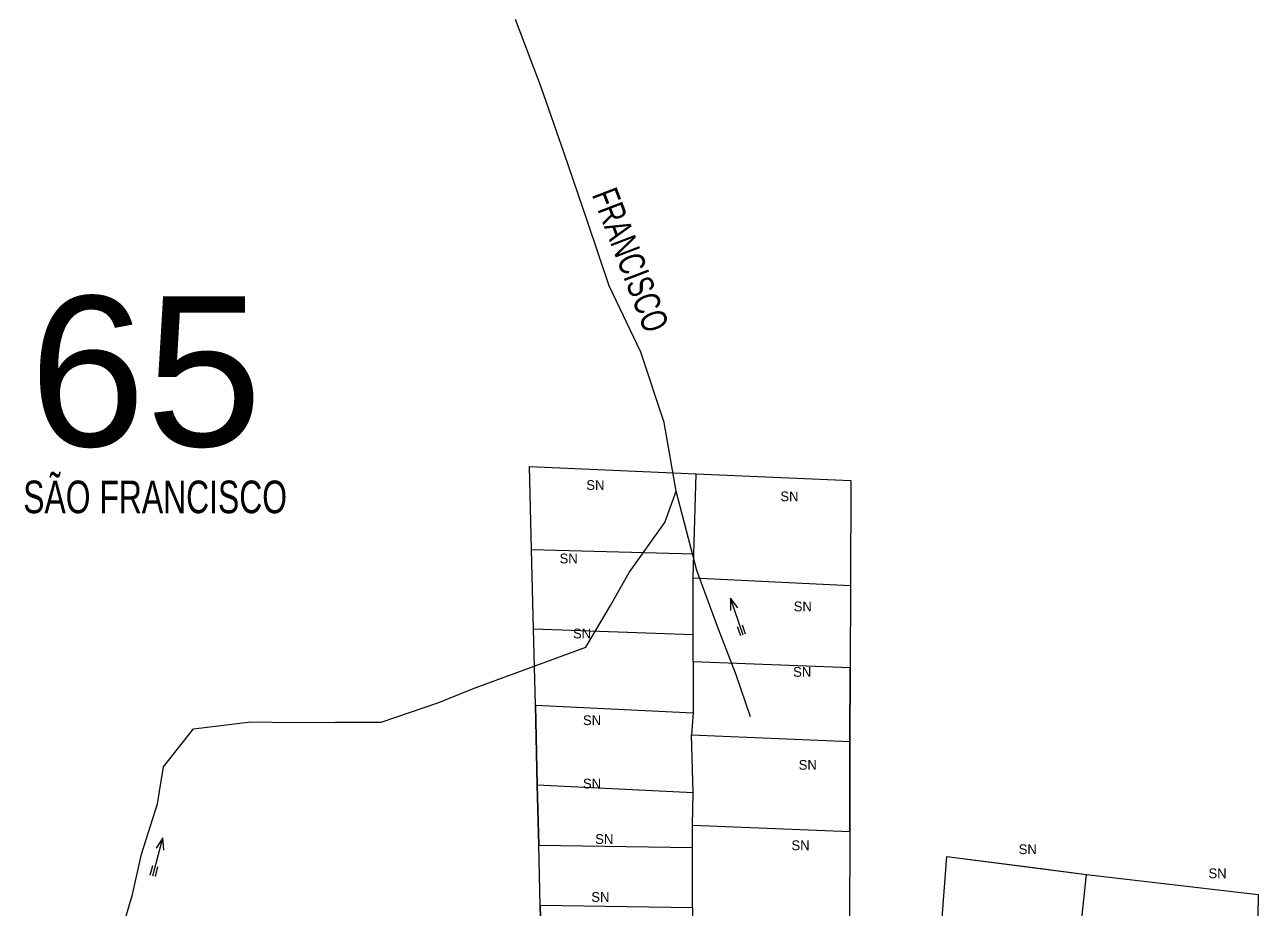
# Model space of a CAD drawing. Extents: x 207981 to 210201, y 4876477 to 4878908.
# Drawn here: x 209119.4 to 209308.6, y 4877946.3 to 4878082 of the extents above; entities that cross this region are included whole.
import ezdxf
from ezdxf.enums import TextEntityAlignment as Align

# ---------------------------------------------------------------- set-up
doc = ezdxf.new("R2010")
doc.units = 0
doc.header["$LTSCALE"] = 1.5
doc.header["$MEASUREMENT"] = 0
for name, color, linetype in [('CD_MALHA_LOTES', 7, 'CONTINUOUS'), ('HD-CURSO-PERENE', 170, 'CONTINUOUS'), ('HD-TXT-PERENE', 170, 'CONTINUOUS'), ('LM-TXT-LSB', 7, 'CONTINUOUS'), ('RU-QUADRA', 210, 'CONTINUOUS'), ('Th_NmrPort', 1, 'CONTINUOUS')]:
    doc.layers.add(name, color=color, linetype=linetype)
doc.styles.add('ARIAL', font='ARIAL.SHX')
doc.styles.add('SWIS', font='swissko.ttf')

# ---------------------------------------------------------------- blocks, each defined once
blk = doc.blocks.new('COD035', base_point=(209139.024957, 4877951.437549))
at = {"layer": 'HD-TXT-PERENE'}
for p, q in [((209139.024957, 4877951.843279), (209140.524957, 4877951.843279)), ((209139.024957, 4877951.443279), (209145.024957, 4877951.443279)), ((209139.024957, 4877951.043279), (209140.524957, 4877951.043279))]:
    blk.add_line(p, q, dxfattribs=at)
blk.add_lwpolyline([(209143.224957, 4877950.843279), (209145.024957, 4877951.443279), (209143.224957, 4877952.043279)], dxfattribs=at)

msp = doc.modelspace()

# ---------------------------------------------------------------- linework, layer by layer
at = {"layer": 'CD_MALHA_LOTES', "linetype": 'Continuous', "flags": 128}
for points in [[(209196.812895, 4878014.237563), (209222.391004, 4878013.129486)], [(209197.123266, 4878001.482188), (209196.812895, 4878014.237563)], [(209222.025682, 4878000.830293), (209222.391004, 4878013.129486)], [(209222.391004, 4878013.129486), (209246.111309, 4878012.101891)], [(209246.111309, 4878012.101891), (209246.05616, 4877995.897366)], [(209197.123266, 4878001.482188), (209222.025682, 4878000.830293)], [(209197.419211, 4877989.319693), (209197.123266, 4878001.482188)], [(209221.907033, 4877997.092868), (209222.025682, 4878000.830293)], [(209246.05616, 4877995.897366), (209221.907033, 4877997.092868)], [(209221.907033, 4877988.431534), (209221.907033, 4877997.092868)], [(209246.05616, 4877995.897366), (209246.01337, 4877983.329652)], [(209197.419211, 4877989.319693), (209221.907033, 4877988.431534)], [(209197.704068, 4877977.612893), (209197.419211, 4877989.319693)], [(209221.907033, 4877984.278839), (209221.907033, 4877988.431534)], [(209246.01337, 4877983.329652), (209221.907033, 4877984.278839)], [(209221.907033, 4877984.278839), (209221.907033, 4877976.448044)], [(209245.974864, 4877972.00982), (209246.01337, 4877983.329652)], [(209197.704068, 4877977.612893), (209198.003074, 4877965.324577)], [(209197.704068, 4877977.612893), (209221.907033, 4877976.448044)], [(209221.907033, 4877976.448044), (209221.669736, 4877973.066565)], [(209221.669736, 4877973.066565), (209245.974864, 4877972.00982)], [(209221.907033, 4877964.167934), (209221.669736, 4877973.066565)], [(209245.927963, 4877958.235513), (209245.974864, 4877972.00982)], [(209221.907033, 4877964.167934), (209198.003074, 4877965.324577)], [(209198.003074, 4877965.324577), (209198.22685, 4877956.128052)], [(209221.788385, 4877959.184701), (209221.907033, 4877964.167934)], [(209221.788385, 4877955.743897), (209221.788385, 4877959.184701)], [(209221.788385, 4877959.184701), (209245.927963, 4877958.235513)], [(209245.927963, 4877958.235513), (209245.880725, 4877944.35365)], [(209198.452226, 4877946.865711), (209198.22685, 4877956.128052)], [(209198.22685, 4877956.128052), (209221.788385, 4877955.743897)], [(209221.788385, 4877946.489321), (209221.788385, 4877955.743897)], [(209259.730413, 4877939.614961), (209260.820131, 4877954.408108)], [(209260.820131, 4877954.408108), (209282.265273, 4877951.630097)], [(209280.845338, 4877938.167084), (209282.265273, 4877951.630097)], [(209282.265273, 4877951.630097), (209308.619785, 4877948.554134)], [(209308.619785, 4877948.554134), (209308.390195, 4877935.428519)], [(209198.452226, 4877946.865711), (209198.68213, 4877937.412718)], [(209221.788385, 4877946.489321), (209198.452226, 4877946.865711)], [(209221.788385, 4877946.489321), (209221.788385, 4877945.302837)]]:
    msp.add_lwpolyline(points, dxfattribs=at)
at = {"layer": 'HD-CURSO-PERENE', "linetype": 'Continuous'}
for points in [[(209230.692039, 4877975.841923, 2.395378), (209228.50872, 4877982.276153, 2.395378), (209225.8224, 4877989.257215, 2.395378), (209222.475508, 4877998.283457, 2.395378), (209219.312971, 4878010.459194, 2.395378), (209217.459335, 4878020.993282, 2.395378), (209213.878458, 4878031.792295, 2.395378), (209209.025189, 4878041.93431, 2.395378), (209205.699061, 4878051.810249, 2.395378), (209202.144695, 4878062.309563, 2.395378), (209198.617092, 4878072.459206, 2.395378), (209194.638013, 4878082.856126, 2.395378)], [(209123.100405, 4877912.7289, 2.741832), (209125.930988, 4877921.915626, 2.741832), (209128.876742, 4877928.079519, 2.741832), (209131.397408, 4877934.215979, 2.741832), (209133.763374, 4877941.276088, 2.741832), (209135.903229, 4877948.534797, 2.741832), (209137.297954, 4877954.73974, 2.741832), (209139.760597, 4877962.47507, 2.618098), (209140.682834, 4877968.127568, 2.593352), (209145.256153, 4877973.951, 2.593352), (209154.030436, 4877975.02598, 2.494365), (209160.534325, 4877974.938467, 2.469618), (209167.037589, 4877974.975888, 2.469618), (209174.041104, 4877975.016188, 2.469618), (209182.880803, 4877978.015588, 2.469618), (209188.04803, 4877980.119289, 2.469618), (209205.425402, 4877986.491163, 2.271645), (209209.245471, 4877992.884976, 2.271645), (209212.096548, 4877997.973858, 2.271645), (209217.561072, 4878005.651499, 2.271645), (209219.312971, 4878010.459194, 2.271645)]]:
    msp.add_polyline3d(points, dxfattribs=at)
at = {"layer": 'RU-QUADRA', "linetype": 'Continuous', "flags": 128}
for points in [[(209198.68213, 4877937.412718), (209198.452226, 4877946.865711), (209198.22685, 4877956.128052), (209198.003074, 4877965.324577), (209197.704068, 4877977.612893), (209197.419211, 4877989.319693), (209197.123266, 4878001.482188), (209196.812895, 4878014.237563), (209222.391004, 4878013.129486), (209246.111309, 4878012.101891), (209246.05616, 4877995.897366), (209246.01337, 4877983.329652), (209245.974864, 4877972.00982), (209245.927963, 4877958.235513), (209245.880725, 4877944.35365)], [(209259.730413, 4877939.614961), (209260.820131, 4877954.408108), (209274.904835, 4877952.583571), (209282.265273, 4877951.630097), (209308.619785, 4877948.554134), (209308.390195, 4877935.428519)]]:
    msp.add_lwpolyline(points, dxfattribs=at)

# ---------------------------------------------------------------- block references
at = {"layer": 'HD-TXT-PERENE'}
for p, rotation in [((209229.594233, 4877988.359518), 109), ((209139.024957, 4877951.437549), 75.00000000000001)]:
    msp.add_blockref('COD035', p, dxfattribs=dict(at, rotation=rotation))

# ---------------------------------------------------------------- texts
at = {"layer": 'HD-TXT-PERENE', "style": 'ARIAL', "width": 0.7}
msp.add_text('FRANCISCO', height=4, rotation=291, dxfattribs=at).set_placement((209206.328826, 4878055.95345))
at = {"layer": 'LM-TXT-LSB', "style": 'SWIS'}
msp.add_text('65', height=23, dxfattribs=at).set_placement((209120.05816, 4878017.352306))
at = {"layer": 'LM-TXT-LSB', "style": 'ARIAL', "width": 0.7}
msp.add_text('SÃO FRANCISCO', height=5, dxfattribs=at).set_placement((209119.13735, 4878007.068668))
msp.add_text('SÃO FRANCISCO', height=5, dxfattribs=at).set_placement((209119.13735, 4878007.068668))
at = {"layer": 'Th_NmrPort', "color": 1}
for p in [(209205.52007, 4878011.381263), (209235.292248, 4878009.646606), (209201.42554, 4878000.121305), (209237.339513, 4877992.75667), (209203.472805, 4877988.60544), (209237.250055, 4877982.718158), (209205.008253, 4877975.298218), (209238.107237, 4877968.445398), (209205.008253, 4877965.573709), (209206.882506, 4877957.061613), (209236.994147, 4877956.103713), (209271.853197, 4877955.497181), (209300.970549, 4877951.804131), (209206.287794, 4877948.171957)]:
    msp.add_text('SN', height=1.5, dxfattribs=at).set_placement(p, align=Align.MIDDLE_LEFT)

doc.saveas('drawing.dxf')
